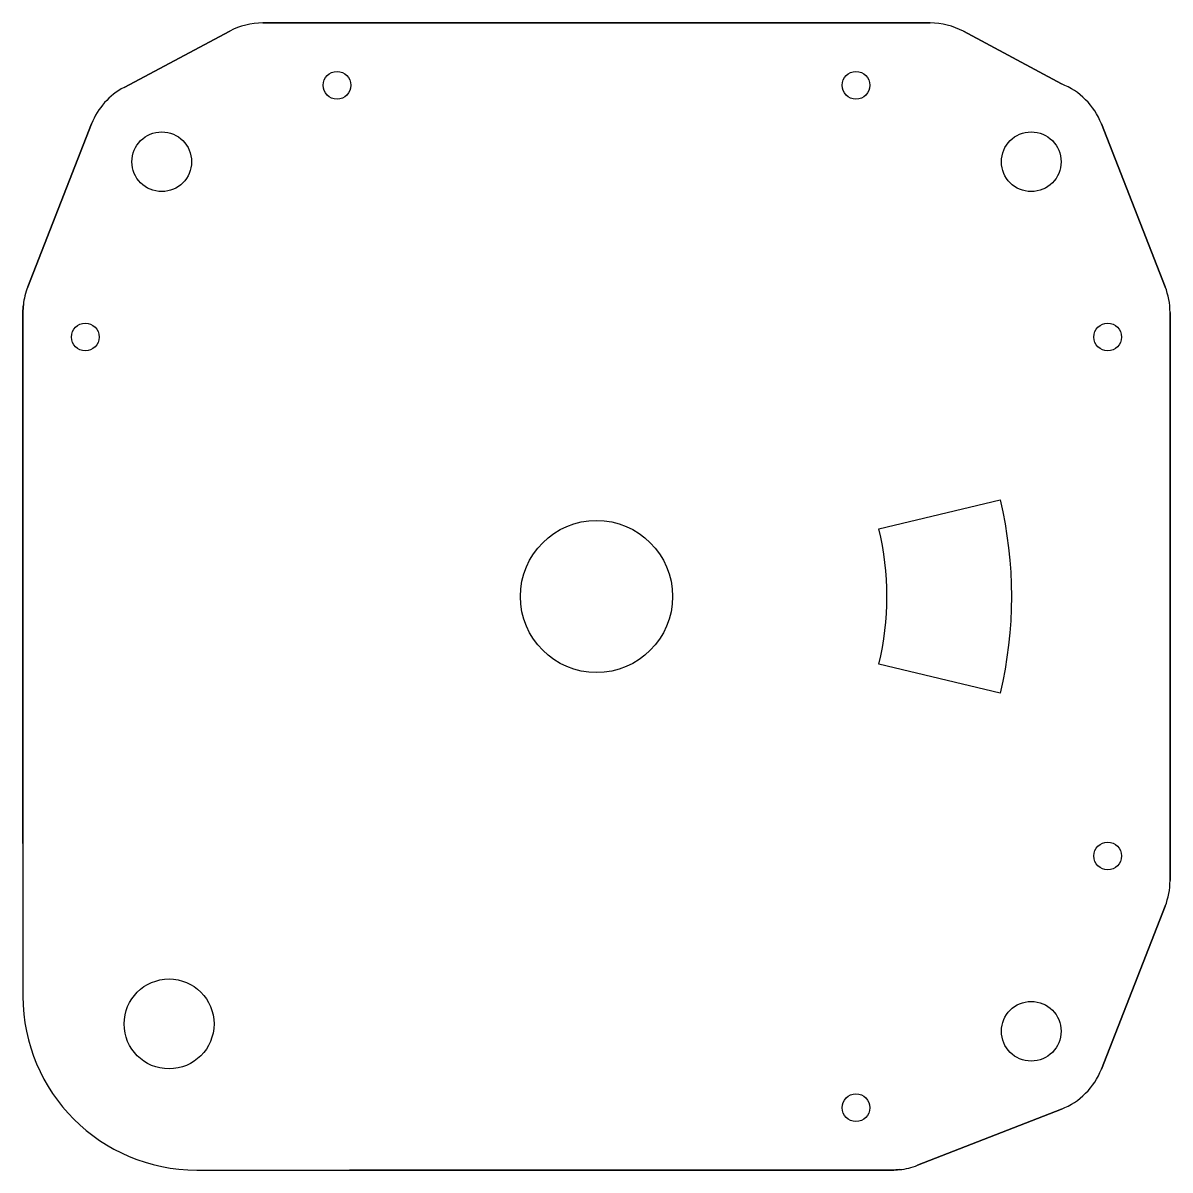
# Model space of a CAD drawing. Header units: millimetres. Extents: x -41.5 to 41.5, y -41.5 to 41.5.
import ezdxf

# ---------------------------------------------------------------- set-up
doc = ezdxf.new("R2010")
doc.units = ezdxf.units.MM
doc.layers.get('0').update_dxf_attribs({"linetype": 'CONTINUOUS'})

msp = doc.modelspace()

# ---------------------------------------------------------------- linework, layer by layer
for p, q in [((-26.519, 40.871), (-34.155, 36.809)), ((-34.155, 36.809), (-26.519, 40.871)), ((-24.133, 41.465), (24.123, 41.465)), ((24.123, 41.465), (-24.133, 41.465)), ((33.617, 37.056), (26.525, 40.862)), ((26.525, 40.862), (33.617, 37.056)), ((-36.499, 34.177), (-41.116, 22.388)), ((-41.116, 22.388), (-36.499, 34.177)), ((41.116, 22.388), (36.499, 34.177)), ((36.499, 34.177), (41.116, 22.388)), ((-41.466, 20.536), (-41.466, -28.902)), ((-41.466, -17.853), (-41.466, 20.536)), ((41.465, -20.536), (41.465, 20.536)), ((41.465, 20.536), (41.465, -20.536)), ((-41.466, -17.853), (-41.466, -28.902)), ((36.499, -34.177), (41.116, -22.388)), ((41.116, -22.388), (36.499, -34.177)), ((23.214, -41.118), (33.617, -37.056)), ((33.617, -37.056), (23.214, -41.118)), ((-28.902, -41.466), (21.366, -41.466)), ((-28.902, -41.466), (-17.853, -41.466)), ((21.366, -41.466), (-17.853, -41.466))]:
    msp.add_line(p, q)
msp.add_lwpolyline([(20.422, 4.893), (29.174, 6.99, -0.118133), (29.174, -6.99), (20.422, -4.893, 0.118133)], format="xyb", close=True)
msp.add_lwpolyline([(20.422, 4.893), (29.174, 6.99, -0.118133), (29.174, -6.99), (20.422, -4.893, 0.118133)], format="xyb", close=True)
for centre, radius in [((-18.76, 36.96), 1), ((-18.76, 36.96), 1), ((18.76, 36.96), 1), ((18.76, 36.96), 1), ((-31.431, 31.431), 2.159), ((-31.431, 31.431), 2.159), ((31.431, 31.431), 2.159), ((31.431, 31.431), 2.159), ((-36.96, 18.76), 1), ((-36.96, 18.76), 1), ((36.96, 18.76), 1), ((36.96, 18.76), 1), ((0, 0), 5.5), ((0, 0), 5.5), ((36.96, -18.76), 1), ((36.96, -18.76), 1), ((-30.902, -30.902), 3.25), ((-30.902, -30.902), 3.25), ((31.431, -31.431), 2.159), ((31.431, -31.431), 2.159), ((18.76, -36.96), 1), ((18.76, -36.96), 1)]:
    msp.add_circle(centre, radius)
for centre, radius, start, end in [((-24.133, 36.385), 5.08, 90, 118.00644), ((-24.133, 36.385), 5.08, 90, 118.00644), ((24.123, 36.385), 5.08, 61.78163, 90), ((24.123, 36.385), 5.08, 61.78163, 90), ((-31.769, 32.324), 5.08, 118.00644, 158.61426), ((-31.769, 32.324), 5.08, 118.00644, 158.61426), ((31.769, 32.324), 5.08, 21.38574, 68.6741), ((31.769, 32.324), 5.08, 21.38574, 68.6741), ((-36.386, 20.536), 5.08, 158.61426, 173.87147), ((-36.386, 20.536), 5.08, 158.61426, 173.87147), ((36.385, 20.536), 5.08, 0, 21.38574), ((36.385, 20.536), 5.08, 0, 21.38574), ((36.385, -20.536), 5.08, 338.61426, 360), ((36.385, -20.536), 5.08, 338.61426, 360), ((-28.902, -28.902), 12.564, 180, 270), ((-28.902, -28.902), 12.564, 180, 270), ((31.769, -32.324), 5.08, 291.3259, 338.61426), ((31.769, -32.324), 5.08, 291.3259, 338.61426), ((21.366, -36.386), 5.08, 276.12853, 291.3259), ((21.366, -36.386), 5.08, 276.12853, 291.3259)]:
    msp.add_arc(centre, radius, start, end)
for points in [[(-41.436, 21.078), (-41.456, 20.895), (-41.466, 20.713), (-41.466, 20.536)], [(-41.466, 20.536), (-41.466, 20.713), (-41.456, 20.895), (-41.436, 21.078)], [(21.366, -41.466), (21.54, -41.466), (21.723, -41.456), (21.909, -41.436)], [(21.909, -41.436), (21.723, -41.456), (21.54, -41.466), (21.366, -41.466)]]:
    msp.add_open_spline(points, degree=3)

doc.saveas('drawing.dxf')
